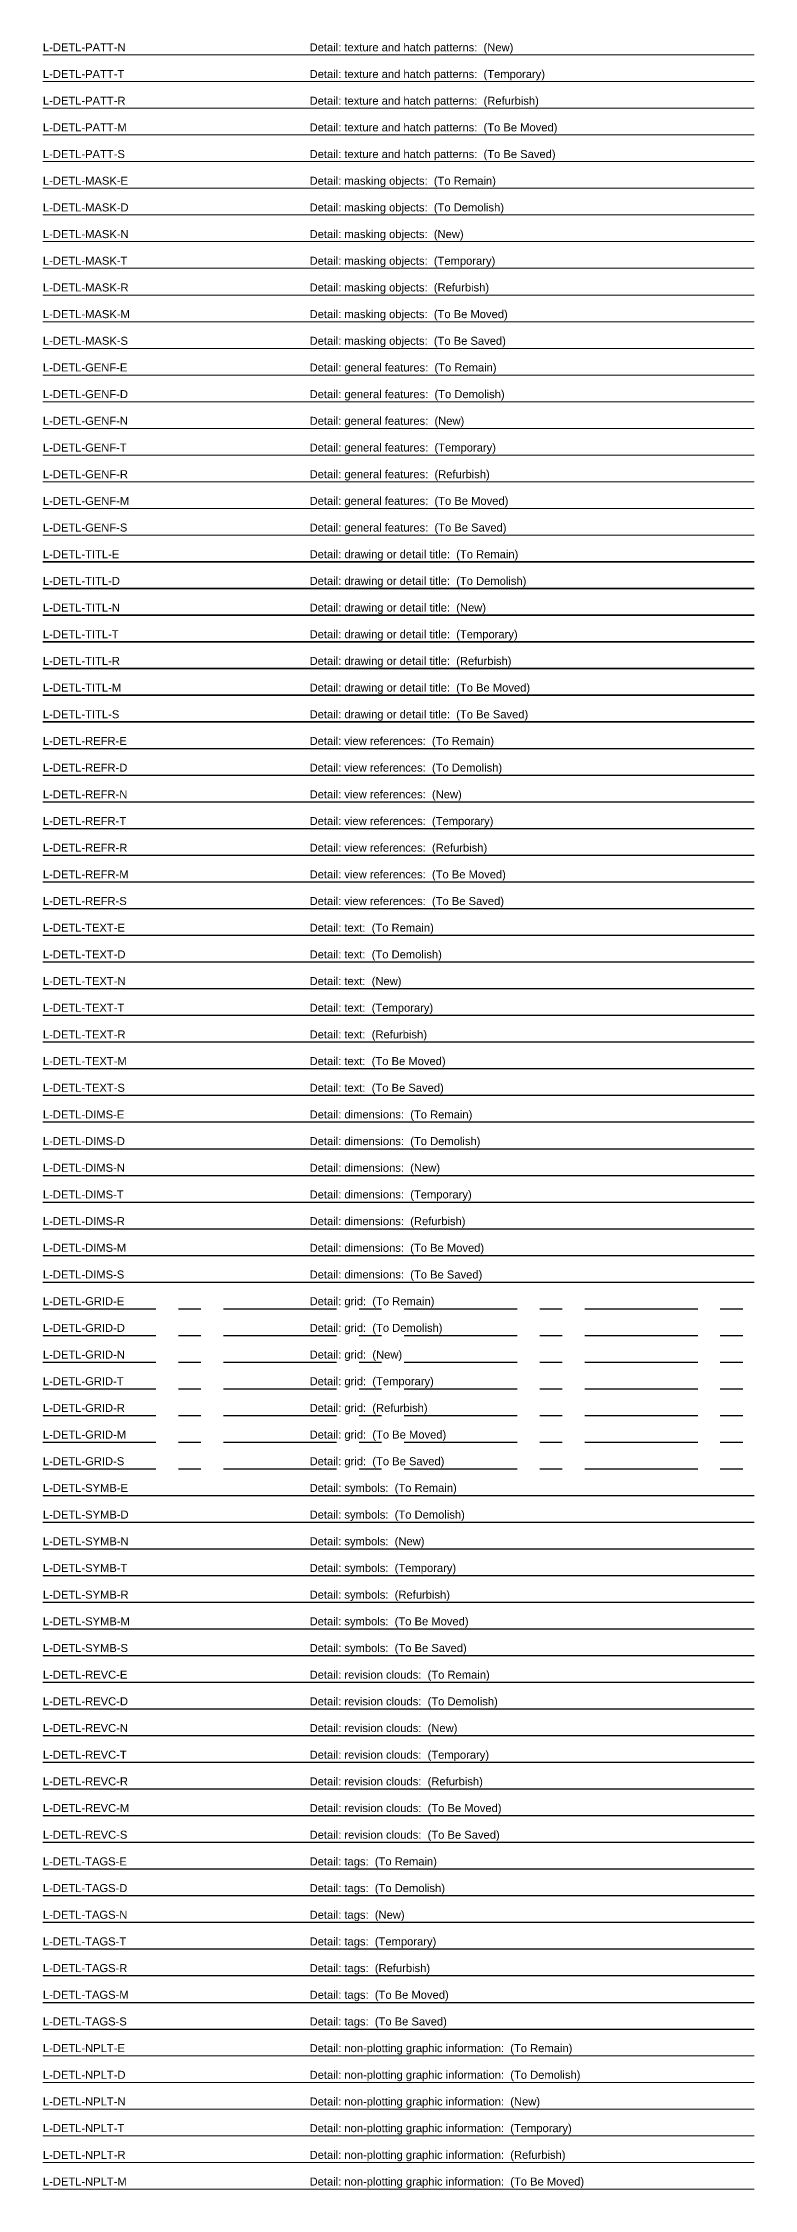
# Model space of a CAD drawing. Header units: millimetres. Extents: x 0 to 200, y -4838 to 3.
# Drawn here: x 0 to 200, y -2415 to -1812 of the extents above; entities that cross this region are included whole.
import ezdxf

# ---------------------------------------------------------------- set-up
doc = ezdxf.new("R2010")
doc.units = ezdxf.units.MM
doc.linetypes.add('CENTER', pattern=[50.8, 31.75, -6.35, 6.35, -6.35])
for name, color, linetype, lineweight in [('L-DETL-DIMS-D', 11, 'Continuous', 25), ('L-DETL-DIMS-E', 201, 'Continuous', 25), ('L-DETL-DIMS-M', 51, 'Continuous', 25), ('L-DETL-DIMS-N', 171, 'Continuous', 25), ('L-DETL-DIMS-R', 131, 'Continuous', 25), ('L-DETL-DIMS-S', 101, 'Continuous', 25), ('L-DETL-DIMS-T', 31, 'Continuous', 25), ('L-DETL-GENF-D', 10, 'Continuous', 18), ('L-DETL-GENF-E', 200, 'Continuous', 18), ('L-DETL-GENF-M', 50, 'Continuous', 18), ('L-DETL-GENF-N', 170, 'Continuous', 18), ('L-DETL-GENF-R', 130, 'Continuous', 18), ('L-DETL-GENF-S', 100, 'Continuous', 18), ('L-DETL-GENF-T', 30, 'Continuous', 18), ('L-DETL-GRID-D', 11, 'CENTER', 25), ('L-DETL-GRID-E', 201, 'CENTER', 25), ('L-DETL-GRID-M', 51, 'CENTER', 25), ('L-DETL-GRID-N', 171, 'CENTER', 25), ('L-DETL-GRID-R', 131, 'CENTER', 25), ('L-DETL-GRID-S', 101, 'CENTER', 25), ('L-DETL-GRID-T', 31, 'CENTER', 25), ('L-DETL-MASK-D', 10, 'Continuous', 18), ('L-DETL-MASK-E', 200, 'Continuous', 18), ('L-DETL-MASK-M', 50, 'Continuous', 18), ('L-DETL-MASK-N', 170, 'Continuous', 18), ('L-DETL-MASK-R', 130, 'Continuous', 18), ('L-DETL-MASK-S', 100, 'Continuous', 18), ('L-DETL-MASK-T', 30, 'Continuous', 18), ('L-DETL-PATT-M', 59, 'Continuous', 13), ('L-DETL-PATT-N', 179, 'Continuous', 13), ('L-DETL-PATT-R', 139, 'Continuous', 13), ('L-DETL-PATT-S', 109, 'Continuous', 13), ('L-DETL-PATT-T', 39, 'Continuous', 13), ('L-DETL-REFR-D', 11, 'Continuous', 25), ('L-DETL-REFR-E', 201, 'Continuous', 25), ('L-DETL-REFR-M', 51, 'Continuous', 25), ('L-DETL-REFR-N', 171, 'Continuous', 25), ('L-DETL-REFR-R', 131, 'Continuous', 25), ('L-DETL-REFR-S', 101, 'Continuous', 25), ('L-DETL-REFR-T', 31, 'Continuous', 25), ('L-DETL-REVC-D', 71, 'Continuous', 25), ('L-DETL-REVC-E', 71, 'Continuous', 25), ('L-DETL-REVC-M', 71, 'Continuous', 25), ('L-DETL-REVC-N', 71, 'Continuous', 25), ('L-DETL-REVC-R', 71, 'Continuous', 25), ('L-DETL-REVC-S', 71, 'Continuous', 25), ('L-DETL-REVC-T', 71, 'Continuous', 25), ('L-DETL-SYMB-D', 11, 'Continuous', 25), ('L-DETL-SYMB-E', 201, 'Continuous', 25), ('L-DETL-SYMB-M', 51, 'Continuous', 25), ('L-DETL-SYMB-N', 171, 'Continuous', 25), ('L-DETL-SYMB-R', 131, 'Continuous', 25), ('L-DETL-SYMB-S', 101, 'Continuous', 25), ('L-DETL-SYMB-T', 31, 'Continuous', 25), ('L-DETL-TAGS-D', 11, 'Continuous', 25), ('L-DETL-TAGS-E', 201, 'Continuous', 25), ('L-DETL-TAGS-M', 51, 'Continuous', 25), ('L-DETL-TAGS-N', 171, 'Continuous', 25), ('L-DETL-TAGS-R', 131, 'Continuous', 25), ('L-DETL-TAGS-S', 101, 'Continuous', 25), ('L-DETL-TAGS-T', 31, 'Continuous', 25), ('L-DETL-TEXT-D', 11, 'Continuous', 25), ('L-DETL-TEXT-E', 201, 'Continuous', 25), ('L-DETL-TEXT-M', 51, 'Continuous', 25), ('L-DETL-TEXT-N', 171, 'Continuous', 25), ('L-DETL-TEXT-R', 131, 'Continuous', 25), ('L-DETL-TEXT-S', 101, 'Continuous', 25), ('L-DETL-TEXT-T', 31, 'Continuous', 25), ('L-DETL-TITL-D', 13, 'Continuous', 35), ('L-DETL-TITL-E', 203, 'Continuous', 35), ('L-DETL-TITL-M', 53, 'Continuous', 35), ('L-DETL-TITL-N', 173, 'Continuous', 35), ('L-DETL-TITL-R', 133, 'Continuous', 35), ('L-DETL-TITL-S', 103, 'Continuous', 35), ('L-DETL-TITL-T', 33, 'Continuous', 35)]:
    doc.layers.add(name, color=color, linetype=linetype, lineweight=lineweight)
for name, color, linetype, lineweight, plot in [('L-DETL-NPLT-D', 140, 'Continuous', 18, False), ('L-DETL-NPLT-E', 140, 'Continuous', 18, False), ('L-DETL-NPLT-M', 140, 'Continuous', 18, False), ('L-DETL-NPLT-N', 140, 'Continuous', 18, False), ('L-DETL-NPLT-R', 140, 'Continuous', 18, False), ('L-DETL-NPLT-T', 140, 'Continuous', 18, False), ('L-PLAN-NPLT-S', 140, 'Continuous', 18, False)]:
    doc.layers.add(name, color=color, linetype=linetype, lineweight=lineweight, plot=plot)
doc.styles.get("Standard").update_dxf_attribs({"font": 'arial.ttf'})

# ---------------------------------------------------------------- blocks, each defined once
blk = doc.blocks.new('AecLayers_SingleLetter_Augmented_UpperPhasing_L_2D')
at = {"layer": 'L-DETL-DIMS-D'}
blk.add_line((0, -2122.5), (200, -2122.5), dxfattribs=at)
at = {"layer": 'L-DETL-DIMS-E'}
blk.add_line((0, -2115), (200, -2115), dxfattribs=at)
at = {"layer": 'L-DETL-DIMS-M'}
blk.add_line((0, -2152.5), (200, -2152.5), dxfattribs=at)
at = {"layer": 'L-DETL-DIMS-N'}
blk.add_line((0, -2130), (200, -2130), dxfattribs=at)
at = {"layer": 'L-DETL-DIMS-R'}
blk.add_line((0, -2145), (200, -2145), dxfattribs=at)
at = {"layer": 'L-DETL-DIMS-S'}
blk.add_line((0, -2160), (200, -2160), dxfattribs=at)
at = {"layer": 'L-DETL-DIMS-T'}
blk.add_line((0, -2137.5), (200, -2137.5), dxfattribs=at)
at = {"layer": 'L-DETL-GENF-D'}
blk.add_line((0, -1912.5), (200, -1912.5), dxfattribs=at)
at = {"layer": 'L-DETL-GENF-E'}
blk.add_line((0, -1905), (200, -1905), dxfattribs=at)
at = {"layer": 'L-DETL-GENF-M'}
blk.add_line((0, -1942.5), (200, -1942.5), dxfattribs=at)
at = {"layer": 'L-DETL-GENF-N'}
blk.add_line((0, -1920), (200, -1920), dxfattribs=at)
at = {"layer": 'L-DETL-GENF-R'}
blk.add_line((0, -1935), (200, -1935), dxfattribs=at)
at = {"layer": 'L-DETL-GENF-S'}
blk.add_line((0, -1950), (200, -1950), dxfattribs=at)
at = {"layer": 'L-DETL-GENF-T'}
blk.add_line((0, -1927.5), (200, -1927.5), dxfattribs=at)
at = {"layer": 'L-DETL-GRID-D'}
blk.add_line((0, -2175), (200, -2175), dxfattribs=at)
at = {"layer": 'L-DETL-GRID-E'}
blk.add_line((0, -2167.5), (200, -2167.5), dxfattribs=at)
at = {"layer": 'L-DETL-GRID-M'}
blk.add_line((0, -2205), (200, -2205), dxfattribs=at)
at = {"layer": 'L-DETL-GRID-N'}
blk.add_line((0, -2182.5), (200, -2182.5), dxfattribs=at)
at = {"layer": 'L-DETL-GRID-R'}
blk.add_line((0, -2197.5), (200, -2197.5), dxfattribs=at)
at = {"layer": 'L-DETL-GRID-S'}
blk.add_line((0, -2212.5), (200, -2212.5), dxfattribs=at)
at = {"layer": 'L-DETL-GRID-T'}
blk.add_line((0, -2190), (200, -2190), dxfattribs=at)
at = {"layer": 'L-DETL-MASK-D'}
blk.add_line((0, -1860), (200, -1860), dxfattribs=at)
at = {"layer": 'L-DETL-MASK-E'}
blk.add_line((0, -1852.5), (200, -1852.5), dxfattribs=at)
at = {"layer": 'L-DETL-MASK-M'}
blk.add_line((0, -1890), (200, -1890), dxfattribs=at)
at = {"layer": 'L-DETL-MASK-N'}
blk.add_line((0, -1867.5), (200, -1867.5), dxfattribs=at)
at = {"layer": 'L-DETL-MASK-R'}
blk.add_line((0, -1882.5), (200, -1882.5), dxfattribs=at)
at = {"layer": 'L-DETL-MASK-S'}
blk.add_line((0, -1897.5), (200, -1897.5), dxfattribs=at)
at = {"layer": 'L-DETL-MASK-T'}
blk.add_line((0, -1875), (200, -1875), dxfattribs=at)
at = {"layer": 'L-DETL-NPLT-D'}
blk.add_line((0, -2385), (200, -2385), dxfattribs=at)
at = {"layer": 'L-DETL-NPLT-E'}
blk.add_line((0, -2377.5), (200, -2377.5), dxfattribs=at)
at = {"layer": 'L-DETL-NPLT-M'}
blk.add_line((0, -2415), (200, -2415), dxfattribs=at)
at = {"layer": 'L-DETL-NPLT-N'}
blk.add_line((0, -2392.5), (200, -2392.5), dxfattribs=at)
at = {"layer": 'L-DETL-NPLT-R'}
blk.add_line((0, -2407.5), (200, -2407.5), dxfattribs=at)
at = {"layer": 'L-DETL-NPLT-T'}
blk.add_line((0, -2400), (200, -2400), dxfattribs=at)
at = {"layer": 'L-DETL-PATT-M'}
blk.add_line((0, -1837.5), (200, -1837.5), dxfattribs=at)
at = {"layer": 'L-DETL-PATT-N'}
blk.add_line((0, -1815), (200, -1815), dxfattribs=at)
at = {"layer": 'L-DETL-PATT-R'}
blk.add_line((0, -1830), (200, -1830), dxfattribs=at)
at = {"layer": 'L-DETL-PATT-S'}
blk.add_line((0, -1845), (200, -1845), dxfattribs=at)
at = {"layer": 'L-DETL-PATT-T'}
blk.add_line((0, -1822.5), (200, -1822.5), dxfattribs=at)
at = {"layer": 'L-DETL-REFR-D'}
blk.add_line((0, -2017.5), (200, -2017.5), dxfattribs=at)
at = {"layer": 'L-DETL-REFR-E'}
blk.add_line((0, -2010), (200, -2010), dxfattribs=at)
at = {"layer": 'L-DETL-REFR-M'}
blk.add_line((0, -2047.5), (200, -2047.5), dxfattribs=at)
at = {"layer": 'L-DETL-REFR-N'}
blk.add_line((0, -2025), (200, -2025), dxfattribs=at)
at = {"layer": 'L-DETL-REFR-R'}
blk.add_line((0, -2040), (200, -2040), dxfattribs=at)
at = {"layer": 'L-DETL-REFR-S'}
blk.add_line((0, -2055), (200, -2055), dxfattribs=at)
at = {"layer": 'L-DETL-REFR-T'}
blk.add_line((0, -2032.5), (200, -2032.5), dxfattribs=at)
at = {"layer": 'L-DETL-REVC-D'}
blk.add_line((0, -2280), (200, -2280), dxfattribs=at)
at = {"layer": 'L-DETL-REVC-E'}
blk.add_line((0, -2272.5), (200, -2272.5), dxfattribs=at)
at = {"layer": 'L-DETL-REVC-M'}
blk.add_line((0, -2310), (200, -2310), dxfattribs=at)
at = {"layer": 'L-DETL-REVC-N'}
blk.add_line((0, -2287.5), (200, -2287.5), dxfattribs=at)
at = {"layer": 'L-DETL-REVC-R'}
blk.add_line((0, -2302.5), (200, -2302.5), dxfattribs=at)
at = {"layer": 'L-DETL-REVC-S'}
blk.add_line((0, -2317.5), (200, -2317.5), dxfattribs=at)
at = {"layer": 'L-DETL-REVC-T'}
blk.add_line((0, -2295), (200, -2295), dxfattribs=at)
at = {"layer": 'L-DETL-SYMB-D'}
blk.add_line((0, -2227.5), (200, -2227.5), dxfattribs=at)
at = {"layer": 'L-DETL-SYMB-E'}
blk.add_line((0, -2220), (200, -2220), dxfattribs=at)
at = {"layer": 'L-DETL-SYMB-M'}
blk.add_line((0, -2257.5), (200, -2257.5), dxfattribs=at)
at = {"layer": 'L-DETL-SYMB-N'}
blk.add_line((0, -2235), (200, -2235), dxfattribs=at)
at = {"layer": 'L-DETL-SYMB-R'}
blk.add_line((0, -2250), (200, -2250), dxfattribs=at)
at = {"layer": 'L-DETL-SYMB-S'}
blk.add_line((0, -2265), (200, -2265), dxfattribs=at)
at = {"layer": 'L-DETL-SYMB-T'}
blk.add_line((0, -2242.5), (200, -2242.5), dxfattribs=at)
at = {"layer": 'L-DETL-TAGS-D'}
blk.add_line((0, -2332.5), (200, -2332.5), dxfattribs=at)
at = {"layer": 'L-DETL-TAGS-E'}
blk.add_line((0, -2325), (200, -2325), dxfattribs=at)
at = {"layer": 'L-DETL-TAGS-M'}
blk.add_line((0, -2362.5), (200, -2362.5), dxfattribs=at)
at = {"layer": 'L-DETL-TAGS-N'}
blk.add_line((0, -2340), (200, -2340), dxfattribs=at)
at = {"layer": 'L-DETL-TAGS-R'}
blk.add_line((0, -2355), (200, -2355), dxfattribs=at)
at = {"layer": 'L-DETL-TAGS-S'}
blk.add_line((0, -2370), (200, -2370), dxfattribs=at)
at = {"layer": 'L-DETL-TAGS-T'}
blk.add_line((0, -2347.5), (200, -2347.5), dxfattribs=at)
at = {"layer": 'L-DETL-TEXT-D'}
blk.add_line((0, -2070), (200, -2070), dxfattribs=at)
at = {"layer": 'L-DETL-TEXT-E'}
blk.add_line((0, -2062.5), (200, -2062.5), dxfattribs=at)
at = {"layer": 'L-DETL-TEXT-M'}
blk.add_line((0, -2100), (200, -2100), dxfattribs=at)
at = {"layer": 'L-DETL-TEXT-N'}
blk.add_line((0, -2077.5), (200, -2077.5), dxfattribs=at)
at = {"layer": 'L-DETL-TEXT-R'}
blk.add_line((0, -2092.5), (200, -2092.5), dxfattribs=at)
at = {"layer": 'L-DETL-TEXT-S'}
blk.add_line((0, -2107.5), (200, -2107.5), dxfattribs=at)
at = {"layer": 'L-DETL-TEXT-T'}
blk.add_line((0, -2085), (200, -2085), dxfattribs=at)
at = {"layer": 'L-DETL-TITL-D'}
blk.add_line((0, -1965), (200, -1965), dxfattribs=at)
at = {"layer": 'L-DETL-TITL-E'}
blk.add_line((0, -1957.5), (200, -1957.5), dxfattribs=at)
at = {"layer": 'L-DETL-TITL-M'}
blk.add_line((0, -1995), (200, -1995), dxfattribs=at)
at = {"layer": 'L-DETL-TITL-N'}
blk.add_line((0, -1972.5), (200, -1972.5), dxfattribs=at)
at = {"layer": 'L-DETL-TITL-R'}
blk.add_line((0, -1987.5), (200, -1987.5), dxfattribs=at)
at = {"layer": 'L-DETL-TITL-S'}
blk.add_line((0, -2002.5), (200, -2002.5), dxfattribs=at)
at = {"layer": 'L-DETL-TITL-T'}
blk.add_line((0, -1980), (200, -1980), dxfattribs=at)
at = {"layer": 'L-DETL-DIMS-D'}
for s, p in [('L-DETL-DIMS-D', (0, -2121.5)), ('Detail: dimensions:  (To Demolish)', (75, -2121.5))]:
    blk.add_text(s, height=2.25, dxfattribs=at).set_placement(p)
at = {"layer": 'L-DETL-DIMS-E'}
for s, p in [('L-DETL-DIMS-E', (0, -2114)), ('Detail: dimensions:  (To Remain)', (75, -2114))]:
    blk.add_text(s, height=2.25, dxfattribs=at).set_placement(p)
at = {"layer": 'L-DETL-DIMS-M'}
for s, p in [('L-DETL-DIMS-M', (0, -2151.5)), ('Detail: dimensions:  (To Be Moved)', (75, -2151.5))]:
    blk.add_text(s, height=2.25, dxfattribs=at).set_placement(p)
at = {"layer": 'L-DETL-DIMS-N'}
for s, p in [('L-DETL-DIMS-N', (0, -2129)), ('Detail: dimensions:  (New)', (75, -2129))]:
    blk.add_text(s, height=2.25, dxfattribs=at).set_placement(p)
at = {"layer": 'L-DETL-DIMS-R'}
for s, p in [('L-DETL-DIMS-R', (0, -2144)), ('Detail: dimensions:  (Refurbish)', (75, -2144))]:
    blk.add_text(s, height=2.25, dxfattribs=at).set_placement(p)
at = {"layer": 'L-DETL-DIMS-S'}
for s, p in [('L-DETL-DIMS-S', (0, -2159)), ('Detail: dimensions:  (To Be Saved)', (75, -2159))]:
    blk.add_text(s, height=2.25, dxfattribs=at).set_placement(p)
at = {"layer": 'L-DETL-DIMS-T'}
for s, p in [('L-DETL-DIMS-T', (0, -2136.5)), ('Detail: dimensions:  (Temporary)', (75, -2136.5))]:
    blk.add_text(s, height=2.25, dxfattribs=at).set_placement(p)
at = {"layer": 'L-DETL-GENF-D'}
for s, p in [('L-DETL-GENF-D', (0, -1911.5)), ('Detail: general features:  (To Demolish)', (75, -1911.5))]:
    blk.add_text(s, height=2.25, dxfattribs=at).set_placement(p)
at = {"layer": 'L-DETL-GENF-E'}
for s, p in [('L-DETL-GENF-E', (0, -1904)), ('Detail: general features:  (To Remain)', (75, -1904))]:
    blk.add_text(s, height=2.25, dxfattribs=at).set_placement(p)
at = {"layer": 'L-DETL-GENF-M'}
for s, p in [('L-DETL-GENF-M', (0, -1941.5)), ('Detail: general features:  (To Be Moved)', (75, -1941.5))]:
    blk.add_text(s, height=2.25, dxfattribs=at).set_placement(p)
at = {"layer": 'L-DETL-GENF-N'}
for s, p in [('L-DETL-GENF-N', (0, -1919)), ('Detail: general features:  (New)', (75, -1919))]:
    blk.add_text(s, height=2.25, dxfattribs=at).set_placement(p)
at = {"layer": 'L-DETL-GENF-R'}
for s, p in [('L-DETL-GENF-R', (0, -1934)), ('Detail: general features:  (Refurbish)', (75, -1934))]:
    blk.add_text(s, height=2.25, dxfattribs=at).set_placement(p)
at = {"layer": 'L-DETL-GENF-S'}
for s, p in [('L-DETL-GENF-S', (0, -1949)), ('Detail: general features:  (To Be Saved)', (75, -1949))]:
    blk.add_text(s, height=2.25, dxfattribs=at).set_placement(p)
at = {"layer": 'L-DETL-GENF-T'}
for s, p in [('L-DETL-GENF-T', (0, -1926.5)), ('Detail: general features:  (Temporary)', (75, -1926.5))]:
    blk.add_text(s, height=2.25, dxfattribs=at).set_placement(p)
at = {"layer": 'L-DETL-GRID-D'}
for s, p in [('L-DETL-GRID-D', (0, -2174)), ('Detail: grid:  (To Demolish)', (75, -2174))]:
    blk.add_text(s, height=2.25, dxfattribs=at).set_placement(p)
at = {"layer": 'L-DETL-GRID-E'}
for s, p in [('L-DETL-GRID-E', (0, -2166.5)), ('Detail: grid:  (To Remain)', (75, -2166.5))]:
    blk.add_text(s, height=2.25, dxfattribs=at).set_placement(p)
at = {"layer": 'L-DETL-GRID-M'}
for s, p in [('L-DETL-GRID-M', (0, -2204)), ('Detail: grid:  (To Be Moved)', (75, -2204))]:
    blk.add_text(s, height=2.25, dxfattribs=at).set_placement(p)
at = {"layer": 'L-DETL-GRID-N'}
for s, p in [('L-DETL-GRID-N', (0, -2181.5)), ('Detail: grid:  (New)', (75, -2181.5))]:
    blk.add_text(s, height=2.25, dxfattribs=at).set_placement(p)
at = {"layer": 'L-DETL-GRID-R'}
for s, p in [('L-DETL-GRID-R', (0, -2196.5)), ('Detail: grid:  (Refurbish)', (75, -2196.5))]:
    blk.add_text(s, height=2.25, dxfattribs=at).set_placement(p)
at = {"layer": 'L-DETL-GRID-S'}
for s, p in [('L-DETL-GRID-S', (0, -2211.5)), ('Detail: grid:  (To Be Saved)', (75, -2211.5))]:
    blk.add_text(s, height=2.25, dxfattribs=at).set_placement(p)
at = {"layer": 'L-DETL-GRID-T'}
for s, p in [('L-DETL-GRID-T', (0, -2189)), ('Detail: grid:  (Temporary)', (75, -2189))]:
    blk.add_text(s, height=2.25, dxfattribs=at).set_placement(p)
at = {"layer": 'L-DETL-MASK-D'}
for s, p in [('L-DETL-MASK-D', (0, -1859)), ('Detail: masking objects:  (To Demolish)', (75, -1859))]:
    blk.add_text(s, height=2.25, dxfattribs=at).set_placement(p)
at = {"layer": 'L-DETL-MASK-E'}
for s, p in [('L-DETL-MASK-E', (0, -1851.5)), ('Detail: masking objects:  (To Remain)', (75, -1851.5))]:
    blk.add_text(s, height=2.25, dxfattribs=at).set_placement(p)
at = {"layer": 'L-DETL-MASK-M'}
for s, p in [('L-DETL-MASK-M', (0, -1889)), ('Detail: masking objects:  (To Be Moved)', (75, -1889))]:
    blk.add_text(s, height=2.25, dxfattribs=at).set_placement(p)
at = {"layer": 'L-DETL-MASK-N'}
for s, p in [('L-DETL-MASK-N', (0, -1866.5)), ('Detail: masking objects:  (New)', (75, -1866.5))]:
    blk.add_text(s, height=2.25, dxfattribs=at).set_placement(p)
at = {"layer": 'L-DETL-MASK-R'}
for s, p in [('L-DETL-MASK-R', (0, -1881.5)), ('Detail: masking objects:  (Refurbish)', (75, -1881.5))]:
    blk.add_text(s, height=2.25, dxfattribs=at).set_placement(p)
at = {"layer": 'L-DETL-MASK-S'}
for s, p in [('L-DETL-MASK-S', (0, -1896.5)), ('Detail: masking objects:  (To Be Saved)', (75, -1896.5))]:
    blk.add_text(s, height=2.25, dxfattribs=at).set_placement(p)
at = {"layer": 'L-DETL-MASK-T'}
for s, p in [('L-DETL-MASK-T', (0, -1874)), ('Detail: masking objects:  (Temporary)', (75, -1874))]:
    blk.add_text(s, height=2.25, dxfattribs=at).set_placement(p)
at = {"layer": 'L-DETL-NPLT-D'}
for s, p in [('L-DETL-NPLT-D', (0, -2384)), ('Detail: non-plotting graphic information:  (To Demolish)', (75, -2384))]:
    blk.add_text(s, height=2.25, dxfattribs=at).set_placement(p)
at = {"layer": 'L-DETL-NPLT-E'}
for s, p in [('L-DETL-NPLT-E', (0, -2376.5)), ('Detail: non-plotting graphic information:  (To Remain)', (75, -2376.5))]:
    blk.add_text(s, height=2.25, dxfattribs=at).set_placement(p)
at = {"layer": 'L-DETL-NPLT-M'}
for s, p in [('L-DETL-NPLT-M', (0, -2414)), ('Detail: non-plotting graphic information:  (To Be Moved)', (75, -2414))]:
    blk.add_text(s, height=2.25, dxfattribs=at).set_placement(p)
at = {"layer": 'L-DETL-NPLT-N'}
for s, p in [('L-DETL-NPLT-N', (0, -2391.5)), ('Detail: non-plotting graphic information:  (New)', (75, -2391.5))]:
    blk.add_text(s, height=2.25, dxfattribs=at).set_placement(p)
at = {"layer": 'L-DETL-NPLT-R'}
for s, p in [('L-DETL-NPLT-R', (0, -2406.5)), ('Detail: non-plotting graphic information:  (Refurbish)', (75, -2406.5))]:
    blk.add_text(s, height=2.25, dxfattribs=at).set_placement(p)
at = {"layer": 'L-DETL-NPLT-T'}
for s, p in [('L-DETL-NPLT-T', (0, -2399)), ('Detail: non-plotting graphic information:  (Temporary)', (75, -2399))]:
    blk.add_text(s, height=2.25, dxfattribs=at).set_placement(p)
at = {"layer": 'L-DETL-PATT-M'}
for s, p in [('Detail: texture and hatch patterns:  (To Be Moved)', (75, -1836.5)), ('L-DETL-PATT-M', (0, -1836.5))]:
    blk.add_text(s, height=2.25, dxfattribs=at).set_placement(p)
at = {"layer": 'L-DETL-PATT-N'}
for s, p in [('L-DETL-PATT-N', (0, -1814)), ('Detail: texture and hatch patterns:  (New)', (75, -1814))]:
    blk.add_text(s, height=2.25, dxfattribs=at).set_placement(p)
at = {"layer": 'L-DETL-PATT-R'}
for s, p in [('L-DETL-PATT-R', (0, -1829)), ('Detail: texture and hatch patterns:  (Refurbish)', (75, -1829))]:
    blk.add_text(s, height=2.25, dxfattribs=at).set_placement(p)
at = {"layer": 'L-DETL-PATT-S'}
for s, p in [('L-DETL-PATT-S', (0, -1844)), ('Detail: texture and hatch patterns:  (To Be Saved)', (75, -1844))]:
    blk.add_text(s, height=2.25, dxfattribs=at).set_placement(p)
at = {"layer": 'L-DETL-PATT-T'}
for s, p in [('L-DETL-PATT-T', (0, -1821.5)), ('Detail: texture and hatch patterns:  (Temporary)', (75, -1821.5))]:
    blk.add_text(s, height=2.25, dxfattribs=at).set_placement(p)
at = {"layer": 'L-DETL-REFR-D'}
for s, p in [('L-DETL-REFR-D', (0, -2016.5)), ('Detail: view references:  (To Demolish)', (75, -2016.5))]:
    blk.add_text(s, height=2.25, dxfattribs=at).set_placement(p)
at = {"layer": 'L-DETL-REFR-E'}
for s, p in [('L-DETL-REFR-E', (0, -2009)), ('Detail: view references:  (To Remain)', (75, -2009))]:
    blk.add_text(s, height=2.25, dxfattribs=at).set_placement(p)
at = {"layer": 'L-DETL-REFR-M'}
for s, p in [('L-DETL-REFR-M', (0, -2046.5)), ('Detail: view references:  (To Be Moved)', (75, -2046.5))]:
    blk.add_text(s, height=2.25, dxfattribs=at).set_placement(p)
at = {"layer": 'L-DETL-REFR-N'}
for s, p in [('L-DETL-REFR-N', (0, -2024)), ('Detail: view references:  (New)', (75, -2024))]:
    blk.add_text(s, height=2.25, dxfattribs=at).set_placement(p)
at = {"layer": 'L-DETL-REFR-R'}
for s, p in [('L-DETL-REFR-R', (0, -2039)), ('Detail: view references:  (Refurbish)', (75, -2039))]:
    blk.add_text(s, height=2.25, dxfattribs=at).set_placement(p)
at = {"layer": 'L-DETL-REFR-S'}
for s, p in [('L-DETL-REFR-S', (0, -2054)), ('Detail: view references:  (To Be Saved)', (75, -2054))]:
    blk.add_text(s, height=2.25, dxfattribs=at).set_placement(p)
at = {"layer": 'L-DETL-REFR-T'}
for s, p in [('L-DETL-REFR-T', (0, -2031.5)), ('Detail: view references:  (Temporary)', (75, -2031.5))]:
    blk.add_text(s, height=2.25, dxfattribs=at).set_placement(p)
at = {"layer": 'L-DETL-REVC-D'}
for s, p in [('L-DETL-REVC-D', (0, -2279)), ('Detail: revision clouds:  (To Demolish)', (75, -2279))]:
    blk.add_text(s, height=2.25, dxfattribs=at).set_placement(p)
at = {"layer": 'L-DETL-REVC-E'}
for s, p in [('L-DETL-REVC-E', (0, -2271.5)), ('Detail: revision clouds:  (To Remain)', (75, -2271.5))]:
    blk.add_text(s, height=2.25, dxfattribs=at).set_placement(p)
at = {"layer": 'L-DETL-REVC-M'}
for s, p in [('L-DETL-REVC-M', (0, -2309)), ('Detail: revision clouds:  (To Be Moved)', (75, -2309))]:
    blk.add_text(s, height=2.25, dxfattribs=at).set_placement(p)
at = {"layer": 'L-DETL-REVC-N'}
for s, p in [('L-DETL-REVC-N', (0, -2286.5)), ('Detail: revision clouds:  (New)', (75, -2286.5))]:
    blk.add_text(s, height=2.25, dxfattribs=at).set_placement(p)
at = {"layer": 'L-DETL-REVC-R'}
for s, p in [('L-DETL-REVC-R', (0, -2301.5)), ('Detail: revision clouds:  (Refurbish)', (75, -2301.5))]:
    blk.add_text(s, height=2.25, dxfattribs=at).set_placement(p)
at = {"layer": 'L-DETL-REVC-S'}
for s, p in [('L-DETL-REVC-S', (0, -2316.5)), ('Detail: revision clouds:  (To Be Saved)', (75, -2316.5))]:
    blk.add_text(s, height=2.25, dxfattribs=at).set_placement(p)
at = {"layer": 'L-DETL-REVC-T'}
for s, p in [('L-DETL-REVC-T', (0, -2294)), ('Detail: revision clouds:  (Temporary)', (75, -2294))]:
    blk.add_text(s, height=2.25, dxfattribs=at).set_placement(p)
at = {"layer": 'L-DETL-SYMB-D'}
for s, p in [('L-DETL-SYMB-D', (0, -2226.5)), ('Detail: symbols:  (To Demolish)', (75, -2226.5))]:
    blk.add_text(s, height=2.25, dxfattribs=at).set_placement(p)
at = {"layer": 'L-DETL-SYMB-E'}
for s, p in [('L-DETL-SYMB-E', (0, -2219)), ('Detail: symbols:  (To Remain)', (75, -2219))]:
    blk.add_text(s, height=2.25, dxfattribs=at).set_placement(p)
at = {"layer": 'L-DETL-SYMB-M'}
for s, p in [('L-DETL-SYMB-M', (0, -2256.5)), ('Detail: symbols:  (To Be Moved)', (75, -2256.5))]:
    blk.add_text(s, height=2.25, dxfattribs=at).set_placement(p)
at = {"layer": 'L-DETL-SYMB-N'}
for s, p in [('L-DETL-SYMB-N', (0, -2234)), ('Detail: symbols:  (New)', (75, -2234))]:
    blk.add_text(s, height=2.25, dxfattribs=at).set_placement(p)
at = {"layer": 'L-DETL-SYMB-R'}
for s, p in [('L-DETL-SYMB-R', (0, -2249)), ('Detail: symbols:  (Refurbish)', (75, -2249))]:
    blk.add_text(s, height=2.25, dxfattribs=at).set_placement(p)
at = {"layer": 'L-DETL-SYMB-S'}
for s, p in [('L-DETL-SYMB-S', (0, -2264)), ('Detail: symbols:  (To Be Saved)', (75, -2264))]:
    blk.add_text(s, height=2.25, dxfattribs=at).set_placement(p)
at = {"layer": 'L-DETL-SYMB-T'}
for s, p in [('L-DETL-SYMB-T', (0, -2241.5)), ('Detail: symbols:  (Temporary)', (75, -2241.5))]:
    blk.add_text(s, height=2.25, dxfattribs=at).set_placement(p)
at = {"layer": 'L-DETL-TAGS-D'}
for s, p in [('L-DETL-TAGS-D', (0, -2331.5)), ('Detail: tags:  (To Demolish)', (75, -2331.5))]:
    blk.add_text(s, height=2.25, dxfattribs=at).set_placement(p)
at = {"layer": 'L-DETL-TAGS-E'}
for s, p in [('L-DETL-TAGS-E', (0, -2324)), ('Detail: tags:  (To Remain)', (75, -2324))]:
    blk.add_text(s, height=2.25, dxfattribs=at).set_placement(p)
at = {"layer": 'L-DETL-TAGS-M'}
for s, p in [('Detail: tags:  (To Be Moved)', (75, -2361.5)), ('L-DETL-TAGS-M', (0, -2361.5))]:
    blk.add_text(s, height=2.25, dxfattribs=at).set_placement(p)
at = {"layer": 'L-DETL-TAGS-N'}
for s, p in [('L-DETL-TAGS-N', (0, -2339)), ('Detail: tags:  (New)', (75, -2339))]:
    blk.add_text(s, height=2.25, dxfattribs=at).set_placement(p)
at = {"layer": 'L-DETL-TAGS-R'}
for s, p in [('L-DETL-TAGS-R', (0, -2354)), ('Detail: tags:  (Refurbish)', (75, -2354))]:
    blk.add_text(s, height=2.25, dxfattribs=at).set_placement(p)
at = {"layer": 'L-DETL-TAGS-S'}
for s, p in [('L-DETL-TAGS-S', (0, -2369)), ('Detail: tags:  (To Be Saved)', (75, -2369))]:
    blk.add_text(s, height=2.25, dxfattribs=at).set_placement(p)
at = {"layer": 'L-DETL-TAGS-T'}
for s, p in [('L-DETL-TAGS-T', (0, -2346.5)), ('Detail: tags:  (Temporary)', (75, -2346.5))]:
    blk.add_text(s, height=2.25, dxfattribs=at).set_placement(p)
at = {"layer": 'L-DETL-TEXT-D'}
for s, p in [('L-DETL-TEXT-D', (0, -2069)), ('Detail: text:  (To Demolish)', (75, -2069))]:
    blk.add_text(s, height=2.25, dxfattribs=at).set_placement(p)
at = {"layer": 'L-DETL-TEXT-E'}
for s, p in [('L-DETL-TEXT-E', (0, -2061.5)), ('Detail: text:  (To Remain)', (75, -2061.5))]:
    blk.add_text(s, height=2.25, dxfattribs=at).set_placement(p)
at = {"layer": 'L-DETL-TEXT-M'}
for s, p in [('L-DETL-TEXT-M', (0, -2099)), ('Detail: text:  (To Be Moved)', (75, -2099))]:
    blk.add_text(s, height=2.25, dxfattribs=at).set_placement(p)
at = {"layer": 'L-DETL-TEXT-N'}
for s, p in [('L-DETL-TEXT-N', (0, -2076.5)), ('Detail: text:  (New)', (75, -2076.5))]:
    blk.add_text(s, height=2.25, dxfattribs=at).set_placement(p)
at = {"layer": 'L-DETL-TEXT-R'}
for s, p in [('L-DETL-TEXT-R', (0, -2091.5)), ('Detail: text:  (Refurbish)', (75, -2091.5))]:
    blk.add_text(s, height=2.25, dxfattribs=at).set_placement(p)
at = {"layer": 'L-DETL-TEXT-S'}
for s, p in [('L-DETL-TEXT-S', (0, -2106.5)), ('Detail: text:  (To Be Saved)', (75, -2106.5))]:
    blk.add_text(s, height=2.25, dxfattribs=at).set_placement(p)
at = {"layer": 'L-DETL-TEXT-T'}
for s, p in [('L-DETL-TEXT-T', (0, -2084)), ('Detail: text:  (Temporary)', (75, -2084))]:
    blk.add_text(s, height=2.25, dxfattribs=at).set_placement(p)
at = {"layer": 'L-DETL-TITL-D'}
for s, p in [('L-DETL-TITL-D', (0, -1964)), ('Detail: drawing or detail title:  (To Demolish)', (75, -1964))]:
    blk.add_text(s, height=2.25, dxfattribs=at).set_placement(p)
at = {"layer": 'L-DETL-TITL-E'}
for s, p in [('L-DETL-TITL-E', (0, -1956.5)), ('Detail: drawing or detail title:  (To Remain)', (75, -1956.5))]:
    blk.add_text(s, height=2.25, dxfattribs=at).set_placement(p)
at = {"layer": 'L-DETL-TITL-M'}
for s, p in [('L-DETL-TITL-M', (0, -1994)), ('Detail: drawing or detail title:  (To Be Moved)', (75, -1994))]:
    blk.add_text(s, height=2.25, dxfattribs=at).set_placement(p)
at = {"layer": 'L-DETL-TITL-N'}
for s, p in [('L-DETL-TITL-N', (0, -1971.5)), ('Detail: drawing or detail title:  (New)', (75, -1971.5))]:
    blk.add_text(s, height=2.25, dxfattribs=at).set_placement(p)
at = {"layer": 'L-DETL-TITL-R'}
for s, p in [('L-DETL-TITL-R', (0, -1986.5)), ('Detail: drawing or detail title:  (Refurbish)', (75, -1986.5))]:
    blk.add_text(s, height=2.25, dxfattribs=at).set_placement(p)
at = {"layer": 'L-DETL-TITL-S'}
for s, p in [('L-DETL-TITL-S', (0, -2001.5)), ('Detail: drawing or detail title:  (To Be Saved)', (75, -2001.5))]:
    blk.add_text(s, height=2.25, dxfattribs=at).set_placement(p)
at = {"layer": 'L-DETL-TITL-T'}
for s, p in [('L-DETL-TITL-T', (0, -1979)), ('Detail: drawing or detail title:  (Temporary)', (75, -1979))]:
    blk.add_text(s, height=2.25, dxfattribs=at).set_placement(p)

msp = doc.modelspace()

# ---------------------------------------------------------------- block references
at = {"layer": 'L-PLAN-NPLT-S'}
msp.add_blockref('AecLayers_SingleLetter_Augmented_UpperPhasing_L_2D', (0, 0), dxfattribs=at)

doc.saveas('drawing.dxf')
